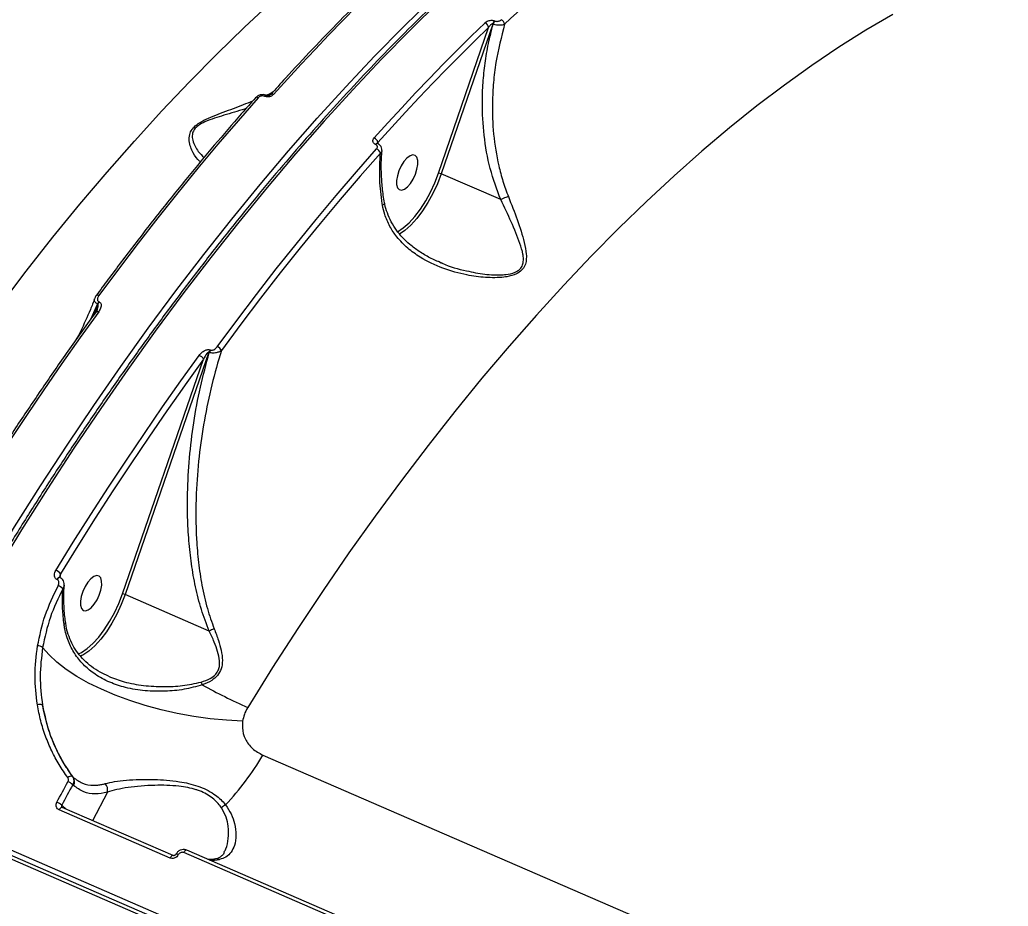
# Model space of a CAD drawing. Header units: millimetres. Extents: x -10881 to 8954, y -8695 to 5624.
# Drawn here: x -5423.6 to -5188.4, y 3107.1 to 3318.1 of the extents above; entities that cross this region are included whole.
import ezdxf

# ---------------------------------------------------------------- set-up
doc = ezdxf.new("R2010")
doc.units = ezdxf.units.MM
for name, color, linetype in [('DIKOM_ОБЪЕКТ', 7, 'Continuous'), ('DIKOM_РАЗМЕР_ЗОНА', 7, 'Continuous'), ('DIKOM_РАЗМЕР_ОБЪЕКТА', 7, 'Continuous')]:
    doc.layers.add(name, color=color, linetype=linetype)
doc.styles.add('style1', font='arial.ttf', dxfattribs={"width": 0.8})
doc.dimstyles.new('1-50', dxfattribs={"dimtxt": 300, "dimasz": 200, "dimexe": 100, "dimexo": 0, "dimgap": 100, "dimtad": 1, "dimtxsty": 'style1', "dimcen": 200, "dimclrd": 7, "dimclre": 7, "dimclrt": 7, "dimadec": 1, "dimazin": 2, "dimtfac": 1, "dimtmove": 0, "dimatfit": 2, "dimfxl": 0, "dimlwd": 25, "dimlwe": 18, "dimarcsym": 0})

# ---------------------------------------------------------------- blocks, each defined once
blk = doc.blocks.new('*D9')
at = {"layer": 'Defpoints', "color": 0, "transparency": 16777216}
for p in [(-9533.99, 4149), (-6877.05, 4149), (-2715.65, -5051.15)]:
    blk.add_point(p, dxfattribs=at)
at = {"layer": 'DIKOM_РАЗМЕР_ОБЪЕКТА', "color": 7, "lineweight": 18, "transparency": 16777216}
for p, q in [((-6877.05, 4149), (-9633.99, 4149)), ((-2715.65, -5051.15), (-9633.99, -5051.15))]:
    blk.add_line(p, q, dxfattribs=at)
at = {"layer": 'DIKOM_РАЗМЕР_ОБЪЕКТА', "color": 7, "lineweight": 25, "transparency": 16777216}
blk.add_line((-9533.99, -4851.15), (-9533.99, 3949), dxfattribs=at)
at = {"layer": 'DIKOM_РАЗМЕР_ОБЪЕКТА', "color": 7, "transparency": 16777216}
for points in [[(-9567.32, 3949), (-9500.66, 3949), (-9533.99, 4149)], [(-9567.32, -4851.15), (-9500.66, -4851.15), (-9533.99, -5051.15)]]:
    blk.add_solid(points, dxfattribs=at)
at = {"layer": 'DIKOM_РАЗМЕР_ОБЪЕКТА', "color": 7, "transparency": 16777216, "insert": (-9787.16, -451.07), "char_height": 300, "attachment_point": 5, "rotation": 90, "style": 'style1'}
blk.add_mtext('9200', dxfattribs=at)
blk = doc.blocks.new('*D11')
at = {"layer": 'Defpoints', "color": 0, "transparency": 16777216}
for p in [(-7028.45, 5624.13), (-10431.26, -7165.91), (-2784.83, -7165.91)]:
    blk.add_point(p, dxfattribs=at)
at = {"layer": 'DIKOM_РАЗМЕР_ЗОНА', "color": 7, "lineweight": 18, "transparency": 16777216}
for p, q in [((-7028.45, 5624.13), (-10531.26, 5624.13)), ((-2784.83, -7165.91), (-10531.26, -7165.91))]:
    blk.add_line(p, q, dxfattribs=at)
at = {"layer": 'DIKOM_РАЗМЕР_ЗОНА', "color": 7, "lineweight": 25, "transparency": 16777216}
blk.add_line((-10431.26, 5424.13), (-10431.26, -6965.91), dxfattribs=at)
at = {"layer": 'DIKOM_РАЗМЕР_ЗОНА', "color": 7, "transparency": 16777216}
for points in [[(-10464.6, 5424.13), (-10397.93, 5424.13), (-10431.26, 5624.13)], [(-10464.6, -6965.91), (-10397.93, -6965.91), (-10431.26, -7165.91)]]:
    blk.add_solid(points, dxfattribs=at)
at = {"layer": 'DIKOM_РАЗМЕР_ЗОНА', "color": 7, "transparency": 16777216, "insert": (-10684.43, -770.89), "char_height": 300, "attachment_point": 5, "rotation": 90, "style": 'style1'}
blk.add_mtext('12800', dxfattribs=at)

msp = doc.modelspace()

# ---------------------------------------------------------------- linework, layer by layer
at = {"layer": 'DIKOM_ОБЪЕКТ', "color": 7, "linetype": 'Continuous', "lineweight": 15}
for p, q in [((-5311.076, 3317.094), (-5323.353, 3281.427)), ((-5310.991, 3317.058), (-5311.076, 3317.094)), ((-5310.624, 3317.846), (-5310.539, 3317.809)), ((-5323.998, 3281.611), (-5312.072, 3316.258)), ((-5364.918, 3300.184), (-5364.042, 3300.585)), ((-5364.042, 3300.585), (-5363.297, 3300.994)), ((-5365.381, 3299.874), (-5365.408, 3299.886)), ((-5364.904, 3300.099), (-5364.931, 3300.111)), ((-5338.467, 3288.648), (-5338.494, 3288.66)), ((-5338.405, 3288.926), (-5338.45, 3288.616)), ((-5338.944, 3288.423), (-5338.971, 3288.435)), ((-5309.191, 3275.293), (-5323.353, 3281.427)), ((-5323.997, 3260.627), (-5323.319, 3260.286)), ((-5404.85, 3251.025), (-5404.75, 3250.981)), ((-5405.14, 3250.462), (-5406.698, 3246.938)), ((-5405.824, 3248.151), (-5405.04, 3250.419)), ((-5405.488, 3248.616), (-5405.483, 3248.623)), ((-5405.04, 3250.419), (-5405.14, 3250.462)), ((-5378.34, 3239.542), (-5378.239, 3239.498)), ((-5399.213, 3181.484), (-5379.915, 3237.311)), ((-5378.63, 3238.979), (-5398.569, 3181.298)), ((-5378.529, 3238.936), (-5378.63, 3238.979)), ((-5414.149, 3185.388), (-5414.174, 3185.397)), ((-5414.139, 3185.386), (-5414.149, 3185.389)), ((-5414.077, 3185.357), (-5414.149, 3185.388)), ((-5413.968, 3186.269), (-5414.102, 3185.368)), ((-5414.735, 3184.885), (-5414.807, 3184.917)), ((-5378.557, 3172.63), (-5398.569, 3181.298)), ((-5408.844, 3166.775), (-5409.248, 3166.576)), ((-5365.801, 3143.085), (-5076.943, 3017.965)), ((-5411.103, 3138.006), (-5410.918, 3137.834)), ((-5410.823, 3135.872), (-5411.024, 3136.058)), ((-5059.181, 2960.483), (-5458.63, 3133.506)), ((-5458.454, 3134.663), (-5059.006, 2961.639)), ((-5402.792, 3134.265), (-5406.287, 3127.486)), ((-5059.916, 2959.874), (-5459.364, 3132.898)), ((-5413.656, 3131.195), (-5412.611, 3130.225)), ((-5387.853, 3118.615), (-5414.263, 3130.054)), ((-5413.54, 3130.633), (-5413.597, 3130.666)), ((-5387.136, 3119.191), (-5413.546, 3130.63)), ((-5316.12, 3090.227), (-5384.621, 3119.898)), ((-5315.406, 3090.797), (-5383.906, 3120.469))]:
    msp.add_line(p, q, dxfattribs=at)
at = {"layer": 'DIKOM_ОБЪЕКТ', "color": 7, "linetype": 'Continuous', "lineweight": 15, "flags": 128}
for points in [[(-5336.846, 3327.743), (-5340.156, 3324.53), (-5343.465, 3321.254), (-5346.771, 3317.918), (-5350.074, 3314.522), (-5353.373, 3311.066), (-5356.668, 3307.55), (-5359.958, 3303.977), (-5363.242, 3300.345)], [(-5465.03, 3195.898), (-5459.132, 3205.352), (-5453.148, 3214.637), (-5447.083, 3223.746), (-5440.943, 3232.668), (-5434.734, 3241.396), (-5428.461, 3249.922), (-5422.131, 3258.238), (-5415.749, 3266.336), (-5409.321, 3274.208), (-5402.853, 3281.848), (-5396.352, 3289.248), (-5389.823, 3296.401), (-5383.272, 3303.3), (-5376.705, 3309.94), (-5370.129, 3316.314), (-5363.55, 3322.415)], [(-5460.105, 3135.378), (-5454.503, 3146.043), (-5448.788, 3156.589), (-5442.964, 3167.006), (-5437.035, 3177.286), (-5431.008, 3187.419), (-5424.887, 3197.398), (-5418.677, 3207.213), (-5412.384, 3216.857), (-5406.012, 3226.321), (-5399.568, 3235.598), (-5393.056, 3244.679), (-5386.482, 3253.557), (-5379.852, 3262.225), (-5373.171, 3270.675), (-5366.445, 3278.901), (-5359.679, 3286.894), (-5352.879, 3294.649), (-5346.051, 3302.158), (-5339.201, 3309.417), (-5332.334, 3316.417), (-5325.457, 3323.155)], [(-5323.806, 3322.44), (-5330.684, 3315.702), (-5337.551, 3308.702), (-5344.401, 3301.443), (-5351.228, 3293.934), (-5358.028, 3286.179), (-5364.794, 3278.186), (-5371.52, 3269.96), (-5378.201, 3261.51), (-5384.832, 3252.842), (-5391.406, 3243.964), (-5397.917, 3234.883), (-5404.362, 3225.606), (-5410.733, 3216.142), (-5417.027, 3206.498), (-5423.237, 3196.683), (-5429.358, 3186.704), (-5435.385, 3176.571), (-5441.313, 3166.291), (-5447.137, 3155.874), (-5452.853, 3145.328), (-5458.454, 3134.663)], [(-5215.872, 3319.382), (-5222.259, 3315.637), (-5228.691, 3311.583), (-5235.163, 3307.223), (-5241.667, 3302.561), (-5248.199, 3297.601), (-5254.752, 3292.348), (-5261.32, 3286.807), (-5267.897, 3280.983), (-5274.476, 3274.881), (-5281.052, 3268.507), (-5287.619, 3261.868), (-5294.17, 3254.968), (-5300.699, 3247.815), (-5307.2, 3240.415), (-5313.668, 3232.776), (-5320.096, 3224.903), (-5326.478, 3216.805), (-5332.808, 3208.49), (-5339.081, 3199.964), (-5345.29, 3191.235), (-5351.43, 3182.313), (-5357.495, 3173.205), (-5363.479, 3163.919), (-5369.377, 3154.465)], [(-5339.308, 3289.978), (-5336.024, 3293.61), (-5332.734, 3297.183), (-5329.439, 3300.698), (-5326.14, 3304.155), (-5322.837, 3307.551), (-5319.531, 3310.887), (-5316.222, 3314.163), (-5312.912, 3317.376)], [(-5312.072, 3316.258), (-5315.375, 3313.053), (-5318.675, 3309.785), (-5321.974, 3306.457), (-5325.269, 3303.068), (-5328.56, 3299.62), (-5331.847, 3296.114), (-5335.129, 3292.549), (-5338.405, 3288.926)], [(-5366.873, 3299.56), (-5371.684, 3294.081), (-5376.478, 3288.482), (-5381.254, 3282.765), (-5386.01, 3276.933), (-5390.743, 3270.988), (-5395.452, 3264.933), (-5400.134, 3258.77), (-5404.788, 3252.502)], [(-5376.628, 3240.305), (-5371.975, 3246.573), (-5367.292, 3252.736), (-5362.584, 3258.791), (-5357.85, 3264.736), (-5353.095, 3270.568), (-5348.319, 3276.284), (-5343.524, 3281.884), (-5338.714, 3287.363)], [(-5337.815, 3286.366), (-5342.615, 3280.899), (-5347.399, 3275.312), (-5352.165, 3269.608), (-5356.91, 3263.789), (-5361.632, 3257.857), (-5366.331, 3251.815), (-5371.003, 3245.666), (-5375.646, 3239.412)], [(-5329.107, 3282.523), (-5328.916, 3283.656), (-5328.929, 3284.635), (-5329.145, 3285.381), (-5329.547, 3285.833), (-5330.103, 3285.955), (-5330.766, 3285.737), (-5331.483, 3285.196), (-5332.197, 3284.376), (-5332.85, 3283.345), (-5333.388, 3282.184), (-5333.767, 3280.989), (-5333.959, 3279.856), (-5333.945, 3278.877), (-5333.729, 3278.131), (-5333.327, 3277.679), (-5332.772, 3277.557), (-5332.109, 3277.775), (-5331.391, 3278.316), (-5330.677, 3279.135), (-5330.025, 3280.167), (-5329.487, 3281.327), (-5329.107, 3282.523)], [(-5333.74, 3267.649), (-5333.734, 3267.652), (-5332.375, 3268.569), (-5330.994, 3269.795), (-5329.623, 3271.301), (-5328.295, 3273.051), (-5327.04, 3275.004), (-5325.888, 3277.115), (-5324.866, 3279.335), (-5323.998, 3281.611)], [(-5323.353, 3281.427), (-5324.249, 3279.08), (-5325.303, 3276.79), (-5326.491, 3274.613), (-5327.785, 3272.599), (-5329.155, 3270.794), (-5330.569, 3269.242), (-5331.993, 3267.978), (-5333.287, 3267.093)], [(-5405.422, 3252.515), (-5405.382, 3252.555), (-5405.304, 3252.591), (-5405.201, 3252.604), (-5405.078, 3252.593), (-5404.938, 3252.559), (-5404.788, 3252.502)], [(-5404.851, 3248.607), (-5409.234, 3242.507), (-5413.587, 3236.318), (-5417.909, 3230.042), (-5422.197, 3223.681), (-5426.45, 3217.239), (-5430.667, 3210.716), (-5434.846, 3204.117), (-5438.985, 3197.443)], [(-5405.483, 3248.623), (-5405.459, 3248.65), (-5405.383, 3248.693), (-5405.28, 3248.71), (-5405.153, 3248.701), (-5405.009, 3248.666), (-5404.851, 3248.607)], [(-5415.051, 3187.076), (-5410.912, 3193.75), (-5406.733, 3200.349), (-5402.516, 3206.871), (-5398.263, 3213.314), (-5393.975, 3219.675), (-5389.653, 3225.951), (-5385.3, 3232.14), (-5380.917, 3238.24)], [(-5379.915, 3237.311), (-5384.288, 3231.225), (-5385.575, 3229.408)], [(-5385.575, 3229.408), (-5388.63, 3225.051), (-5392.942, 3218.79), (-5397.22, 3212.444), (-5400.717, 3207.157)], [(-5400.717, 3207.157), (-5401.463, 3206.017), (-5405.67, 3199.51), (-5409.839, 3192.927), (-5413.968, 3186.269)], [(-5414.174, 3185.397), (-5414.199, 3185.402), (-5414.339, 3185.383), (-5414.495, 3185.289), (-5414.655, 3185.13), (-5414.807, 3184.917)], [(-5414.078, 3185.358), (-5414.127, 3185.371), (-5414.267, 3185.351), (-5414.423, 3185.258), (-5414.583, 3185.098), (-5414.735, 3184.885)], [(-5404.323, 3182.393), (-5404.132, 3183.527), (-5404.145, 3184.506), (-5404.362, 3185.252), (-5404.764, 3185.704), (-5405.319, 3185.826), (-5405.982, 3185.607), (-5406.7, 3185.067), (-5407.414, 3184.247), (-5408.066, 3183.215), (-5408.604, 3182.055), (-5408.984, 3180.86), (-5409.175, 3179.727), (-5409.162, 3178.747), (-5408.945, 3178.002), (-5408.543, 3177.549), (-5407.988, 3177.427), (-5407.325, 3177.646), (-5406.607, 3178.186), (-5405.893, 3179.006), (-5405.241, 3180.038), (-5404.703, 3181.198), (-5404.323, 3182.393)], [(-5409.659, 3167.166), (-5408.95, 3167.523), (-5407.591, 3168.441), (-5406.21, 3169.667), (-5404.839, 3171.172), (-5403.511, 3172.922), (-5402.256, 3174.876), (-5401.104, 3176.987), (-5400.082, 3179.207), (-5399.213, 3181.484)], [(-5398.569, 3181.298), (-5399.465, 3178.95), (-5400.519, 3176.661), (-5401.707, 3174.484), (-5403.001, 3172.469), (-5404.371, 3170.665), (-5405.785, 3169.113), (-5407.209, 3167.849), (-5408.611, 3166.903), (-5408.844, 3166.775)], [(-5370.598, 3151.168), (-5374.425, 3151.38), (-5378.318, 3151.764), (-5382.239, 3152.317), (-5386.148, 3153.033), (-5390.008, 3153.906), (-5393.779, 3154.926), (-5397.426, 3156.083), (-5400.912, 3157.367), (-5404.202, 3158.764), (-5407.264, 3160.26), (-5410.068, 3161.841), (-5412.586, 3163.492), (-5414.793, 3165.195), (-5416.667, 3166.934), (-5418.191, 3168.693)], [(-5414.8, 3131.897), (-5414.471, 3132.508), (-5414.142, 3133.118), (-5413.813, 3133.728), (-5413.483, 3134.338), (-5413.153, 3134.947), (-5412.823, 3135.556), (-5412.492, 3136.164), (-5412.161, 3136.772)], [(-5411.024, 3136.058), (-5411.354, 3135.452), (-5411.684, 3134.845), (-5412.014, 3134.238), (-5412.343, 3133.63), (-5412.672, 3133.022), (-5413, 3132.413), (-5413.329, 3131.804), (-5413.656, 3131.195)], [(-5413.546, 3130.63), (-5413.561, 3130.636), (-5413.648, 3130.646), (-5413.745, 3130.621), (-5413.85, 3130.562), (-5413.958, 3130.473), (-5414.065, 3130.355), (-5414.168, 3130.214), (-5414.263, 3130.054)], [(-5387.135, 3119.19), (-5387.152, 3119.197), (-5387.238, 3119.206), (-5387.335, 3119.181), (-5387.44, 3119.123), (-5387.548, 3119.033), (-5387.655, 3118.916), (-5387.758, 3118.774), (-5387.853, 3118.615)], [(-5383.906, 3120.469), (-5383.922, 3120.475), (-5384.008, 3120.484), (-5384.105, 3120.46), (-5384.209, 3120.402), (-5384.316, 3120.313), (-5384.423, 3120.197), (-5384.526, 3120.057), (-5384.621, 3119.898)]]:
    msp.add_lwpolyline(points, dxfattribs=at)
at = {"layer": 'DIKOM_ОБЪЕКТ', "color": 7, "linetype": 'Continuous', "lineweight": 15}
for centre, radius, start, end in [((-5057.44, 3056.794), 361.431, 123.86711, 133.94208), ((-5313.457, 3316.092), 1.395, 6.86525, 66.99531), ((-5309.224, 3316.492), 1.948, 135.96383, 161.98447), ((-5309.138, 3316.455), 1.948, 135.96383, 161.98447), ((-5309.645, 3316.804), 1.417, 9.55026, 66.52737), ((-5363.556, 3299.869), 0.571, 56.58498, 128.14509), ((-5367.187, 3299.077), 0.576, 56.93553, 127.63186), ((-5365.003, 3299.646), 0.471, 81.35942, 149.38275), ((-5364.977, 3299.636), 0.468, 80.82, 149.49105), ((-5339.887, 3288.568), 1.524, 13.56908, 67.68716), ((-5338.569, 3288.198), 0.467, 80.41973, 149.57123), ((-5338.538, 3288.182), 0.472, 81.56244, 149.34191), ((-5339.325, 3285.909), 1.577, 16.84599, 67.20548), ((-5324.282, 3279.398), 2.232, 65.4091, 82.69124), ((-5403.088, 3249.761), 2.169, 144.34591, 161.11865), ((-5402.988, 3249.717), 2.169, 144.34591, 161.11865), ((-5376.578, 3238.278), 2.169, 144.34591, 161.11865), ((-5376.477, 3238.234), 2.169, 144.34591, 161.11865), ((-5377.361, 3238.513), 1.936, 27.67002, 67.76744), ((-5381.614, 3236.484), 1.889, 25.95717, 68.35842), ((-5416.015, 3184.653), 2.608, 38.28763, 68.3145), ((-5415.291, 3181.013), 2.523, 41.87129, 71.92663), ((-5399.512, 3179.235), 2.268, 65.42571, 82.42676), ((-5419.341, 3167.283), 1.819, 50.80375, 91.8189), ((-5390.988, 3155.874), 11.498, 20.09298, 23.63268), ((-5319.823, 3268.043), 123.918, 240.84628, 246.42827), ((-5418.95, 3153.786), 1.403, 59.05566, 110.91552), ((-5423.399, 3176.877), 66.779, 316.88812, 329.601), ((-5411.449, 3137.059), 1.008, 69.93145, 137.46924), ((-5413.612, 3133.199), 3.857, 47.85194, 67.9049), ((-5412.449, 3136.777), 1.861, 330.89554, 34.63329), ((-5405.021, 3134.822), 2.298, 345.95619, 40.92848), ((-5416.351, 3128.091), 4.11, 49.04496, 67.8365), ((-5373.551, 3128.499), 2.951, 111.84095, 135.16163), ((-5386.354, 3118.758), 0.766, 54.94123, 99.15194), ((-5378.107, 3128.233), 10.146, 268.24516, 281.28899), ((-5376.747, 3116.871), 1.545, 66.09988, 100.27536)]:
    msp.add_arc(centre, radius, start, end, dxfattribs=at)
for points, knots in [([(-5184.627, 3395.215), (-5185.056, 3395.227), (-5187.274, 3395.289), (-5191.38, 3395.108), (-5196.944, 3394.66), (-5202.608, 3393.892), (-5208.357, 3392.836), (-5214.189, 3391.484), (-5220.099, 3389.839), (-5226.082, 3387.901), (-5232.134, 3385.674), (-5238.25, 3383.157), (-5244.425, 3380.354), (-5250.655, 3377.266), (-5256.935, 3373.896), (-5263.259, 3370.246), (-5269.624, 3366.32), (-5276.025, 3362.12), (-5282.456, 3357.65), (-5288.913, 3352.913), (-5295.391, 3347.912), (-5301.885, 3342.653), (-5308.391, 3337.138), (-5314.903, 3331.371), (-5321.417, 3325.358), (-5327.928, 3319.103), (-5334.43, 3312.61), (-5340.92, 3305.884), (-5347.393, 3298.931), (-5353.843, 3291.755), (-5360.265, 3284.363), (-5366.656, 3276.759), (-5373.01, 3268.949), (-5379.322, 3260.94), (-5385.588, 3252.737), (-5391.803, 3244.346), (-5397.962, 3235.774), (-5404.061, 3227.027), (-5410.095, 3218.112), (-5416.06, 3209.035), (-5421.952, 3199.803), (-5427.765, 3190.424), (-5433.496, 3180.904), (-5439.14, 3171.25), (-5444.693, 3161.47), (-5450.149, 3151.57), (-5454.917, 3142.674), (-5457.839, 3137.056), (-5459.008, 3134.808)], [0, 0, 0, 0, 0.0053175, 0.0275252, 0.0497452, 0.0719767, 0.094219, 0.1164707, 0.1387306, 0.1609973, 0.1832695, 0.2055461, 0.2278259, 0.2501081, 0.2723918, 0.2946765, 0.3169615, 0.3392464, 0.3615309, 0.3838147, 0.4060977, 0.4283797, 0.4506608, 0.4729407, 0.4952197, 0.5174975, 0.5397743, 0.56205, 0.5843248, 0.6065986, 0.6288715, 0.6511435, 0.6734147, 0.6956851, 0.7179548, 0.7402238, 0.7624921, 0.7847599, 0.8070272, 0.8292939, 0.8515602, 0.873826, 0.8960915, 0.9183566, 0.9406214, 0.9628859, 0.9851502, 1, 1, 1, 1]), ([(-5337.524, 3327.704), (-5338.666, 3326.6), (-5341.977, 3323.398), (-5347.452, 3317.916), (-5353.941, 3311.182), (-5359.426, 3305.29), (-5362.743, 3301.611), (-5363.909, 3300.318)], [0, 0, 0, 0, 0.129332, 0.3751367, 0.6209361, 0.8667246, 1, 1, 1, 1]), ([(-5309.187, 3275.293), (-5310.085, 3277.73), (-5311.904, 3282.668), (-5313.25, 3290.515), (-5313.637, 3297.378), (-5313.427, 3303.1), (-5312.941, 3307.776), (-5312.163, 3312.453), (-5311.382, 3315.52), (-5310.991, 3317.058)], [0, 0, 0, 0, 0.1852063, 0.3752214, 0.5580258, 0.6669652, 0.7765208, 0.8879482, 1, 1, 1, 1]), ([(-5312.912, 3317.376), (-5312.892, 3317.395), (-5312.747, 3317.53), (-5312.432, 3317.736), (-5311.94, 3317.917), (-5311.465, 3317.99), (-5311.01, 3317.977), (-5310.753, 3317.89), (-5310.624, 3317.846)], [0, 0, 0, 0, 0.0392374, 0.287234, 0.4951935, 0.6709996, 0.8353028, 1, 1, 1, 1]), ([(-5311.076, 3317.094), (-5311.099, 3317.101), (-5311.144, 3317.115), (-5311.254, 3317.101), (-5311.409, 3317.03), (-5311.607, 3316.873), (-5311.829, 3316.632), (-5311.982, 3316.413), (-5312.061, 3316.277), (-5312.072, 3316.258)], [0, 0, 0, 0, 0.0552692, 0.109801, 0.2436747, 0.4175578, 0.6517925, 0.9518587, 1, 1, 1, 1]), ([(-5308.248, 3317.039), (-5309.025, 3314.029), (-5310.199, 3309.482), (-5310.945, 3303.208), (-5311.263, 3297.501), (-5311.016, 3290.823), (-5310.003, 3284.554), (-5308.698, 3279.625), (-5307.804, 3277.231), (-5307.356, 3276.03)], [0, 0, 0, 0, 0.2227146, 0.33639, 0.4507477, 0.6310036, 0.8132766, 0.9063197, 1, 1, 1, 1]), ([(-5308.248, 3317.039), (-5308.271, 3317.028), (-5308.432, 3316.947), (-5308.793, 3316.84), (-5309.365, 3316.782), (-5309.934, 3316.804), (-5310.495, 3316.891), (-5310.824, 3317.001), (-5310.991, 3317.058)], [0, 0, 0, 0, 0.0391395, 0.2683184, 0.4663917, 0.6436366, 0.8199332, 1, 1, 1, 1]), ([(-5310.539, 3317.809), (-5310.455, 3317.781), (-5310.289, 3317.724), (-5309.996, 3317.714), (-5309.694, 3317.762), (-5309.385, 3317.877), (-5309.187, 3318.006), (-5309.094, 3318.092), (-5309.081, 3318.104)], [0, 0, 0, 0, 0.1673343, 0.3344543, 0.509132, 0.7130655, 0.9577286, 1, 1, 1, 1]), ([(-5364.937, 3300.1), (-5364.973, 3300.12), (-5365.201, 3300.244), (-5365.722, 3300.31), (-5366.452, 3300.232), (-5367.108, 3299.962), (-5367.399, 3299.646), (-5367.517, 3299.518)], [0, 0, 0, 0, 0.0449574, 0.279024, 0.5332537, 0.8098361, 1, 1, 1, 1]), ([(-5363.242, 3300.345), (-5363.338, 3300.254), (-5363.543, 3300.058), (-5363.975, 3299.848), (-5364.463, 3299.736), (-5364.957, 3299.733), (-5365.24, 3299.827), (-5365.381, 3299.874)], [0, 0, 0, 0, 0.1890341, 0.4045268, 0.6068518, 0.803372, 1, 1, 1, 1]), ([(-5363.917, 3300.315), (-5363.929, 3300.3), (-5363.964, 3300.258), (-5364.111, 3300.16), (-5364.316, 3300.082), (-5364.522, 3300.047), (-5364.694, 3300.047), (-5364.828, 3300.07), (-5364.879, 3300.09), (-5364.903, 3300.1)], [0, 0, 0, 0, 0.11921485, 0.32001654, 0.5086286, 0.65781106, 0.78461901, 0.90061626, 1, 1, 1, 1]), ([(-5364.138, 3300.158), (-5364.126, 3300.27), (-5364.11, 3300.433), (-5364.058, 3300.549), (-5364.042, 3300.585)], [0, 0, 0, 0, 0.6902369, 1, 1, 1, 1]), ([(-5367.539, 3299.534), (-5368.668, 3298.257), (-5371.942, 3294.555), (-5377.341, 3288.262), (-5383.72, 3280.59), (-5390.06, 3272.712), (-5396.356, 3264.634), (-5401.472, 3257.874), (-5404.481, 3253.792), (-5405.422, 3252.515)], [0, 0, 0, 0, 0.0879838, 0.2551873, 0.4223885, 0.5895836, 0.756773, 0.9239571, 1, 1, 1, 1]), ([(-5380.607, 3284.292), (-5380.697, 3284.352), (-5381.354, 3284.79), (-5382.171, 3286.044), (-5382.977, 3287.738), (-5383.352, 3289.197), (-5383.321, 3290.645), (-5382.739, 3291.993), (-5381.561, 3293.191), (-5379.753, 3294.264), (-5377.579, 3295.212), (-5374.378, 3296.435), (-5371.156, 3297.571), (-5368.892, 3298.516), (-5368.169, 3298.818)], [0, 0, 0, 0, 0.0267861, 0.1970517, 0.2841508, 0.3721833, 0.4493058, 0.5042224, 0.5599355, 0.6220718, 0.6950628, 0.7700317, 0.926537, 1, 1, 1, 1]), ([(-5365.408, 3299.886), (-5365.504, 3299.918), (-5365.696, 3299.982), (-5366.033, 3299.979), (-5366.368, 3299.903), (-5366.666, 3299.759), (-5366.807, 3299.623), (-5366.873, 3299.56)], [0, 0, 0, 0, 0.1951513, 0.3900918, 0.5932741, 0.8111156, 1, 1, 1, 1]), ([(-5369.799, 3296.97), (-5369.908, 3296.933), (-5371.585, 3296.369), (-5374.143, 3295.668), (-5377.323, 3294.672), (-5379.428, 3293.908), (-5381.105, 3293.026), (-5381.872, 3292.302), (-5382.365, 3291.601), (-5382.689, 3290.655), (-5382.519, 3289.321), (-5381.961, 3287.976), (-5381.03, 3286.519), (-5380.231, 3285.772), (-5379.75, 3285.323)], [0, 0, 0, 0, 0.013138, 0.2022332, 0.2866558, 0.3725964, 0.4408951, 0.4909089, 0.5007794, 0.5606558, 0.6478854, 0.7480018, 0.8483043, 1, 1, 1, 1]), ([(-5338.971, 3288.435), (-5339.031, 3288.464), (-5339.228, 3288.56), (-5339.484, 3288.805), (-5339.627, 3289.181), (-5339.583, 3289.6), (-5339.4, 3289.852), (-5339.308, 3289.978)], [0, 0, 0, 0, 0.093152, 0.3038958, 0.5302269, 0.765188, 1, 1, 1, 1]), ([(-5338.49, 3288.66), (-5338.503, 3288.665), (-5338.545, 3288.682), (-5338.558, 3288.7), (-5338.553, 3288.693), (-5338.552, 3288.691)], [0, 0, 0, 0, 0.244354, 0.7974512, 1, 1, 1, 1]), ([(-5338.405, 3288.926), (-5338.446, 3288.846), (-5338.492, 3288.756), (-5338.503, 3288.662), (-5338.505, 3288.652)], [0, 0, 0, 0, 0.9006971, 1, 1, 1, 1]), ([(-5337.469, 3287.012), (-5337.455, 3287.121), (-5337.413, 3287.449), (-5337.626, 3287.964), (-5338.003, 3288.416), (-5338.336, 3288.566), (-5338.477, 3288.63)], [0, 0, 0, 0, 0.1610352, 0.4829082, 0.7809575, 1, 1, 1, 1]), ([(-5338.714, 3287.363), (-5338.651, 3287.449), (-5338.527, 3287.622), (-5338.497, 3287.909), (-5338.594, 3288.168), (-5338.769, 3288.337), (-5338.904, 3288.403), (-5338.944, 3288.423)], [0, 0, 0, 0, 0.2336562, 0.4673227, 0.6955597, 0.9087114, 1, 1, 1, 1]), ([(-5337.316, 3274.017), (-5337.372, 3274.373), (-5337.724, 3276.608), (-5338.115, 3280.794), (-5337.916, 3284.484), (-5337.815, 3286.366)], [0, 0, 0, 0, 0.0849882, 0.5334671, 1, 1, 1, 1]), ([(-5337.474, 3287.003), (-5337.476, 3286.922), (-5337.482, 3286.693), (-5337.685, 3286.494), (-5337.815, 3286.366)], [0, 0, 0, 0, 0.3563361, 1, 1, 1, 1]), ([(-5336.817, 3274.53), (-5336.818, 3274.536), (-5337.071, 3275.724), (-5337.348, 3278.094), (-5337.611, 3281.608), (-5337.628, 3284.591), (-5337.468, 3286.356), (-5337.41, 3286.997)], [0, 0, 0, 0, 0.00140291, 0.27913221, 0.55861443, 0.83945794, 1, 1, 1, 1]), ([(-5307.356, 3276.03), (-5306.633, 3274.186), (-5305.169, 3270.448), (-5303.691, 3265.925), (-5303.076, 3262.767), (-5303.06, 3260.927), (-5303.353, 3259.59), (-5304.132, 3258.419), (-5305.609, 3257.445), (-5307.145, 3257.04), (-5309.607, 3256.685), (-5312.816, 3256.692), (-5317.728, 3257.363), (-5323.05, 3258.848), (-5327.77, 3261.091), (-5331.39, 3263.706), (-5333.821, 3266.187), (-5335.638, 3268.915), (-5336.773, 3271.486), (-5337.155, 3273.27), (-5337.316, 3274.017)], [0, 0, 0, 0, 0.095209, 0.1929568, 0.2448004, 0.2710699, 0.29817, 0.3242903, 0.3503876, 0.3910755, 0.4019421, 0.4719631, 0.5438092, 0.6393961, 0.7378513, 0.7988545, 0.8613646, 0.9113745, 0.9628373, 1, 1, 1, 1]), ([(-5337.316, 3274.017), (-5337.297, 3274.027), (-5337.143, 3274.106), (-5336.921, 3274.264), (-5336.781, 3274.435), (-5336.828, 3274.512), (-5336.838, 3274.529)], [0, 0, 0, 0, 0.0561594, 0.4533555, 0.8808251, 1, 1, 1, 1]), ([(-5323.35, 3260.243), (-5324.254, 3260.632), (-5326.077, 3261.415), (-5328.575, 3262.907), (-5330.747, 3264.537), (-5332.547, 3266.236), (-5334.031, 3268.022), (-5335.263, 3269.966), (-5336.177, 3272.065), (-5336.679, 3273.595), (-5336.786, 3274.439), (-5336.798, 3274.535)], [0, 0, 0, 0, 0.1406527, 0.283634, 0.4201504, 0.5374056, 0.6487751, 0.7661804, 0.8791318, 0.9862505, 1, 1, 1, 1]), ([(-5323.319, 3260.286), (-5323.242, 3260.247), (-5321.389, 3259.308), (-5317.866, 3258.445), (-5313.017, 3257.463), (-5309.851, 3257.326), (-5307.423, 3257.535), (-5305.958, 3257.824), (-5304.557, 3258.67), (-5303.912, 3259.707), (-5303.738, 3260.855), (-5303.808, 3261.713), (-5304.023, 3263.054), (-5304.814, 3265.68), (-5306.605, 3269.975), (-5308.328, 3273.52), (-5309.191, 3275.293)], [0, 0, 0, 0, 0.0067062, 0.1608174, 0.2721341, 0.3830306, 0.3996048, 0.4602401, 0.4977567, 0.5351253, 0.570947, 0.6069998, 0.614658, 0.6948144, 0.8473501, 1, 1, 1, 1]), ([(-5309.191, 3275.293), (-5309.19, 3275.293), (-5309.189, 3275.292), (-5309.188, 3275.292), (-5309.188, 3275.292), (-5309.187, 3275.293)], [0, 0, 0, 0, 0.42282342, 0.77457392, 1, 1, 1, 1]), ([(-5307.356, 3276.03), (-5307.417, 3276.014), (-5307.614, 3275.96), (-5308.033, 3275.819), (-5308.617, 3275.585), (-5308.997, 3275.39), (-5309.187, 3275.293)], [0, 0, 0, 0, 0.1074474, 0.3494646, 0.6747323, 1, 1, 1, 1]), ([(-5405.777, 3251.788), (-5406.127, 3250.9), (-5407.176, 3248.232), (-5408.652, 3244.989), (-5409.85, 3242.689), (-5410.174, 3242.067)], [0, 0, 0, 0, 0.2669089, 0.8019709, 1, 1, 1, 1]), ([(-5405.14, 3250.462), (-5405.237, 3250.514), (-5405.448, 3250.627), (-5405.71, 3250.877), (-5405.877, 3251.205), (-5405.924, 3251.534), (-5405.823, 3251.723), (-5405.786, 3251.792)], [0, 0, 0, 0, 0.1585399, 0.345825, 0.5883814, 0.8500799, 1, 1, 1, 1]), ([(-5405.411, 3252.509), (-5405.479, 3252.423), (-5405.647, 3252.212), (-5405.734, 3251.962), (-5405.786, 3251.814)], [0, 0, 0, 0, 0.4089768, 1, 1, 1, 1]), ([(-5404.788, 3252.502), (-5404.925, 3252.28), (-5405.123, 3251.959), (-5405.175, 3251.525), (-5405.123, 3251.279), (-5405.006, 3251.11), (-5404.899, 3251.051), (-5404.85, 3251.025)], [0, 0, 0, 0, 0.4370879, 0.6288625, 0.7908881, 0.9060631, 1, 1, 1, 1]), ([(-5404.75, 3250.981), (-5404.674, 3250.939), (-5404.504, 3250.845), (-5404.323, 3250.574), (-5404.238, 3250.172), (-5404.325, 3249.524), (-5404.584, 3248.985), (-5404.821, 3248.649), (-5404.851, 3248.607)], [0, 0, 0, 0, 0.0927889, 0.2061566, 0.3692702, 0.5724216, 0.9471477, 1, 1, 1, 1]), ([(-5405.483, 3248.623), (-5406.566, 3247.126), (-5409.704, 3242.783), (-5414.856, 3235.459), (-5420.912, 3226.601), (-5426.901, 3217.576), (-5432.712, 3208.555), (-5436.923, 3201.836), (-5439.165, 3198.189), (-5439.579, 3197.517)], [0, 0, 0, 0, 0.0925248, 0.2683385, 0.444152, 0.6199614, 0.795767, 0.962317, 1, 1, 1, 1]), ([(-5405.166, 3249.224), (-5405.183, 3249.17), (-5405.242, 3248.977), (-5405.396, 3248.774), (-5405.506, 3248.629)], [0, 0, 0, 0, 0.2840254, 1, 1, 1, 1]), ([(-5405.171, 3249.223), (-5405.145, 3249.285), (-5405.058, 3249.494), (-5404.982, 3249.82), (-5404.937, 3250.137), (-5404.956, 3250.318), (-5404.998, 3250.39), (-5405.023, 3250.411), (-5405.037, 3250.418), (-5405.04, 3250.419)], [0, 0, 0, 0, 0.157301, 0.5286968, 0.7833894, 0.9178123, 0.9589628, 0.993537, 1, 1, 1, 1]), ([(-5375.646, 3239.412), (-5376.446, 3236.685), (-5378.048, 3231.218), (-5379.797, 3222.76), (-5381.055, 3214.13), (-5381.788, 3204.662), (-5381.762, 3196.239), (-5381.152, 3188.954), (-5380.322, 3183.432), (-5379.141, 3178.113), (-5377.933, 3174.755), (-5377.364, 3173.171)], [0, 0, 0, 0, 0.1266496, 0.2539552, 0.3833036, 0.5133748, 0.6746734, 0.7563522, 0.8384276, 0.923821, 1, 1, 1, 1]), ([(-5380.917, 3238.24), (-5380.724, 3238.474), (-5380.352, 3238.923), (-5379.681, 3239.382), (-5379.104, 3239.593), (-5378.668, 3239.64), (-5378.449, 3239.574), (-5378.34, 3239.542)], [0, 0, 0, 0, 0.30890378, 0.59234769, 0.76974198, 0.88449726, 1, 1, 1, 1]), ([(-5375.646, 3239.412), (-5375.844, 3239.275), (-5376.233, 3239.006), (-5376.972, 3238.797), (-5377.612, 3238.753), (-5378.121, 3238.801), (-5378.391, 3238.89), (-5378.529, 3238.936)], [0, 0, 0, 0, 0.2736306, 0.5372557, 0.7207985, 0.8565464, 1, 1, 1, 1]), ([(-5378.239, 3239.498), (-5378.169, 3239.477), (-5378.028, 3239.434), (-5377.752, 3239.464), (-5377.393, 3239.596), (-5376.979, 3239.882), (-5376.749, 3240.159), (-5376.628, 3240.305)], [0, 0, 0, 0, 0.1190139, 0.237429, 0.412333, 0.6910396, 1, 1, 1, 1]), ([(-5378.55, 3172.629), (-5379.208, 3174.329), (-5380.532, 3177.748), (-5381.864, 3183.134), (-5382.83, 3188.602), (-5383.434, 3194.144), (-5383.735, 3199.752), (-5383.749, 3206.334), (-5383.333, 3213.837), (-5382.298, 3222.266), (-5380.761, 3230.671), (-5379.273, 3236.181), (-5378.529, 3238.936)], [0, 0, 0, 0, 0.0822813, 0.1655631, 0.2475156, 0.3294893, 0.4129248, 0.4963687, 0.6209045, 0.7454526, 0.8727281, 1, 1, 1, 1]), ([(-5378.63, 3238.979), (-5378.645, 3238.983), (-5378.678, 3238.993), (-5378.75, 3238.975), (-5378.905, 3238.884), (-5379.379, 3238.369), (-5379.675, 3237.785), (-5379.915, 3237.311)], [0, 0, 0, 0, 0.02329426, 0.05198626, 0.10424276, 0.27337784, 1, 1, 1, 1]), ([(-5414.807, 3184.917), (-5414.914, 3184.979), (-5415.129, 3185.104), (-5415.34, 3185.452), (-5415.434, 3185.941), (-5415.343, 3186.523), (-5415.143, 3186.902), (-5415.051, 3187.076)], [0, 0, 0, 0, 0.1522737, 0.3040478, 0.5080195, 0.7732317, 1, 1, 1, 1]), ([(-5414.128, 3185.375), (-5414.125, 3185.371), (-5414.117, 3185.36), (-5414.143, 3185.446), (-5414.15, 3185.54), (-5414.132, 3185.604), (-5414.132, 3185.606)], [0, 0, 0, 0, 0.1950971, 0.5757629, 0.9847705, 1, 1, 1, 1]), ([(-5413.968, 3186.269), (-5414.012, 3186.134), (-5414.083, 3185.918), (-5414.112, 3185.69), (-5414.123, 3185.605)], [0, 0, 0, 0, 0.6242613, 1, 1, 1, 1]), ([(-5413.06, 3183.556), (-5413.065, 3183.795), (-5413.076, 3184.246), (-5413.378, 3184.832), (-5413.734, 3185.213), (-5414.009, 3185.303), (-5414.09, 3185.329)], [0, 0, 0, 0, 0.324285, 0.6131535, 0.8863448, 1, 1, 1, 1]), ([(-5419.399, 3169.101), (-5418.89, 3171.524), (-5417.859, 3176.432), (-5415.634, 3181.066), (-5414.508, 3183.412)], [0, 0, 0, 0, 0.4937617, 1, 1, 1, 1]), ([(-5413.412, 3182.697), (-5414.488, 3180.459), (-5416.669, 3175.927), (-5417.679, 3171.124), (-5418.191, 3168.693)], [0, 0, 0, 0, 0.493766, 1, 1, 1, 1]), ([(-5414.508, 3183.412), (-5414.444, 3183.559), (-5414.317, 3183.85), (-5414.299, 3184.268), (-5414.4, 3184.591), (-5414.556, 3184.79), (-5414.684, 3184.858), (-5414.735, 3184.885)], [0, 0, 0, 0, 0.2717964, 0.5388461, 0.7375677, 0.8966132, 1, 1, 1, 1]), ([(-5413.1, 3174.188), (-5413.235, 3175.444), (-5413.545, 3178.323), (-5413.46, 3181.121), (-5413.412, 3182.697)], [0, 0, 0, 0, 0.4365684, 1, 1, 1, 1]), ([(-5413.074, 3183.553), (-5413.089, 3183.407), (-5413.12, 3183.111), (-5413.314, 3182.836), (-5413.412, 3182.697)], [0, 0, 0, 0, 0.4946585, 1, 1, 1, 1]), ([(-5412.717, 3174.627), (-5412.768, 3174.964), (-5412.998, 3176.464), (-5413.136, 3179.094), (-5413.184, 3181.732), (-5413.061, 3183.18), (-5413.032, 3183.528)], [0, 0, 0, 0, 0.1108754, 0.4945164, 0.8787893, 1, 1, 1, 1]), ([(-5412.766, 3174.634), (-5412.756, 3174.617), (-5412.71, 3174.533), (-5412.83, 3174.382), (-5412.996, 3174.25), (-5413.086, 3174.196), (-5413.1, 3174.188)], [0, 0, 0, 0, 0.1294702, 0.6367075, 0.943586, 1, 1, 1, 1]), ([(-5380.19, 3159.824), (-5381.634, 3159.427), (-5384.558, 3158.624), (-5389.167, 3158.224), (-5393.861, 3158.315), (-5398.295, 3159.044), (-5402.307, 3160.367), (-5405.585, 3162.131), (-5408.301, 3164.334), (-5410.413, 3166.835), (-5412.025, 3169.794), (-5412.812, 3172.326), (-5413.048, 3173.85), (-5413.1, 3174.188)], [0, 0, 0, 0, 0.1027355, 0.2080261, 0.319922, 0.4345866, 0.5337337, 0.6355488, 0.7190785, 0.8048824, 0.8885099, 0.9753342, 1, 1, 1, 1]), ([(-5402.497, 3161.864), (-5403.185, 3162.177), (-5404.627, 3162.832), (-5406.574, 3164.122), (-5408.347, 3165.652), (-5409.839, 3167.366), (-5411.04, 3169.239), (-5411.934, 3171.25), (-5412.504, 3173.054), (-5412.655, 3174.224), (-5412.71, 3174.645)], [0, 0, 0, 0, 0.1311113, 0.2743591, 0.4137452, 0.5500437, 0.6807792, 0.8075805, 0.9309268, 1, 1, 1, 1]), ([(-5380.455, 3160.483), (-5379.713, 3160.725), (-5378.442, 3161.14), (-5377.014, 3162.209), (-5376.444, 3163.137), (-5376.08, 3164.213), (-5376.013, 3165.717), (-5376.501, 3167.816), (-5377.372, 3170.169), (-5378.14, 3171.762), (-5378.557, 3172.63)], [0, 0, 0, 0, 0.1504162, 0.2579323, 0.3421015, 0.3655845, 0.4905432, 0.6470425, 0.8079138, 1, 1, 1, 1]), ([(-5377.364, 3173.171), (-5377.008, 3172.25), (-5376.354, 3170.556), (-5375.656, 3168.036), (-5375.332, 3165.759), (-5375.57, 3163.672), (-5376.497, 3162.005), (-5378.085, 3160.68), (-5379.422, 3160.136), (-5380.19, 3159.824)], [0, 0, 0, 0, 0.1839977, 0.3384108, 0.4956213, 0.6241643, 0.7374526, 0.8492076, 1, 1, 1, 1]), ([(-5378.557, 3172.63), (-5378.556, 3172.629), (-5378.554, 3172.629), (-5378.552, 3172.628), (-5378.55, 3172.629), (-5378.55, 3172.629)], [0, 0, 0, 0, 0.4191343, 0.7692982, 1, 1, 1, 1]), ([(-5377.364, 3173.171), (-5377.402, 3173.157), (-5377.604, 3173.081), (-5378.021, 3172.906), (-5378.361, 3172.728), (-5378.55, 3172.629)], [0, 0, 0, 0, 0.0927063, 0.4978143, 1, 1, 1, 1]), ([(-5419.451, 3155.097), (-5419.728, 3157.38), (-5420.288, 3162), (-5419.697, 3166.716), (-5419.399, 3169.101)], [0, 0, 0, 0, 0.4941765, 1, 1, 1, 1]), ([(-5418.191, 3168.693), (-5418.477, 3166.412), (-5419.056, 3161.798), (-5418.506, 3157.276), (-5418.228, 3154.989)], [0, 0, 0, 0, 0.49415638, 1, 1, 1, 1]), ([(-5402.497, 3161.858), (-5401.27, 3161.391), (-5398.627, 3160.385), (-5394.163, 3159.589), (-5389.496, 3159.327), (-5384.859, 3159.528), (-5381.932, 3160.163), (-5380.455, 3160.483)], [0, 0, 0, 0, 0.1832565, 0.3947725, 0.611198, 0.803798, 1, 1, 1, 1]), ([(-5412.192, 3137.741), (-5412.9, 3138.762), (-5414.316, 3140.8), (-5416.071, 3144.107), (-5417.541, 3147.592), (-5418.714, 3151.258), (-5419.205, 3153.814), (-5419.451, 3155.097)], [0, 0, 0, 0, 0.1976813, 0.3947, 0.5930892, 0.7957984, 1, 1, 1, 1]), ([(-5410.918, 3137.834), (-5411.753, 3139.045), (-5413.434, 3141.478), (-5415.483, 3145.601), (-5417.183, 3150.091), (-5417.878, 3153.35), (-5418.228, 3154.989)], [0, 0, 0, 0, 0.2373861, 0.4771596, 0.7370093, 1, 1, 1, 1]), ([(-5418.228, 3154.989), (-5417.704, 3152.571), (-5416.91, 3148.912), (-5414.955, 3144.34), (-5413.213, 3141.037), (-5411.799, 3139.005), (-5411.103, 3138.006)], [0, 0, 0, 0, 0.3951678, 0.5979285, 0.8021812, 1, 1, 1, 1]), ([(-5369.377, 3154.465), (-5369.407, 3154.417), (-5369.729, 3153.884), (-5370.261, 3152.798), (-5370.484, 3151.718), (-5370.598, 3151.168)], [0, 0, 0, 0, 0.0468117, 0.5142778, 1, 1, 1, 1]), ([(-5370.598, 3151.168), (-5370.64, 3150.64), (-5370.757, 3149.161), (-5370.07, 3146.837), (-5368.395, 3144.514), (-5366.671, 3143.565), (-5365.801, 3143.085)], [0, 0, 0, 0, 0.1529617, 0.4283712, 0.7114357, 1, 1, 1, 1]), ([(-5411.103, 3138.006), (-5411.073, 3137.963), (-5410.93, 3137.756), (-5410.775, 3137.316), (-5410.766, 3136.671), (-5410.938, 3136.263), (-5411.024, 3136.058)], [0, 0, 0, 0, 0.0806489, 0.3870727, 0.6935679, 1, 1, 1, 1]), ([(-5412.161, 3136.772), (-5412.117, 3136.874), (-5412.029, 3137.077), (-5412.03, 3137.397), (-5412.106, 3137.616), (-5412.177, 3137.719), (-5412.192, 3137.741)], [0, 0, 0, 0, 0.30672363, 0.61330202, 0.91947304, 1, 1, 1, 1]), ([(-5410.918, 3137.834), (-5410.208, 3137.301), (-5408.77, 3136.22), (-5406.684, 3135.882), (-5405.084, 3135.962), (-5404.166, 3136.1), (-5403.557, 3136.257), (-5403.285, 3136.328)], [0, 0, 0, 0, 0.3362051, 0.6821774, 0.7953134, 0.9087958, 1, 1, 1, 1]), ([(-5402.792, 3134.265), (-5403.773, 3134.073), (-5405.792, 3133.679), (-5408.536, 3134.175), (-5410.053, 3135.301), (-5410.823, 3135.872)], [0, 0, 0, 0, 0.3175173, 0.6539172, 1, 1, 1, 1]), ([(-5403.285, 3136.328), (-5402.578, 3136.495), (-5401.143, 3136.836), (-5398.352, 3137.148), (-5395.166, 3137.321), (-5391.913, 3137.323), (-5388.693, 3137.155), (-5385.93, 3136.845), (-5383.42, 3136.371), (-5381.251, 3135.765), (-5379.194, 3134.929), (-5377.467, 3133.919), (-5376.067, 3132.804), (-5375.196, 3131.912), (-5374.764, 3131.38), (-5374.649, 3131.238)], [0, 0, 0, 0, 0.1084482, 0.2201558, 0.3275547, 0.4381843, 0.5236545, 0.6113343, 0.6743237, 0.7388789, 0.8025477, 0.8686519, 0.9236075, 0.9797373, 1, 1, 1, 1]), ([(-5375.643, 3130.58), (-5375.743, 3130.72), (-5376.381, 3131.617), (-5377.609, 3132.858), (-5379.556, 3134.055), (-5380.812, 3134.581), (-5382.18, 3135.032), (-5383.664, 3135.402), (-5386.019, 3135.752), (-5388.665, 3135.926), (-5391.714, 3135.929), (-5394.863, 3135.754), (-5397.917, 3135.405), (-5400.658, 3134.924), (-5402.074, 3134.487), (-5402.792, 3134.265)], [0, 0, 0, 0, 0.0201015, 0.1287258, 0.1852706, 0.2440052, 0.254864, 0.3167944, 0.3805909, 0.4664196, 0.5546309, 0.663824, 0.7761654, 0.8865567, 1, 1, 1, 1]), ([(-5414.263, 3130.054), (-5414.351, 3130.1), (-5414.572, 3130.216), (-5414.836, 3130.523), (-5414.992, 3130.955), (-5414.996, 3131.439), (-5414.865, 3131.744), (-5414.8, 3131.897)], [0, 0, 0, 0, 0.1406201, 0.3550994, 0.5698681, 0.7848826, 1, 1, 1, 1]), ([(-5413.656, 3131.195), (-5413.68, 3131.145), (-5413.726, 3131.046), (-5413.727, 3130.89), (-5413.685, 3130.755), (-5413.623, 3130.694), (-5413.596, 3130.667)], [0, 0, 0, 0, 0.2658719, 0.5313731, 0.7962908, 1, 1, 1, 1]), ([(-5374.649, 3131.238), (-5374.161, 3130.526), (-5373.168, 3129.076), (-5372.396, 3126.583), (-5372.099, 3123.988), (-5372.431, 3121.678), (-5373.277, 3119.932), (-5374.448, 3118.774), (-5375.592, 3118.438), (-5376.121, 3118.283)], [0, 0, 0, 0, 0.1260993, 0.2567281, 0.4243368, 0.5968636, 0.7352992, 0.8775694, 1, 1, 1, 1]), ([(-5374.992, 3120.016), (-5374.845, 3120.271), (-5374.316, 3121.185), (-5373.927, 3123.262), (-5373.938, 3125.854), (-5374.432, 3128.391), (-5375.236, 3129.844), (-5375.643, 3130.58)], [0, 0, 0, 0, 0.0988267, 0.3550895, 0.6180713, 0.806361, 1, 1, 1, 1]), ([(-5385.914, 3119.385), (-5385.972, 3119.291), (-5386.118, 3119.055), (-5386.463, 3118.752), (-5386.921, 3118.542), (-5387.412, 3118.477), (-5387.706, 3118.569), (-5387.853, 3118.615)], [0, 0, 0, 0, 0.1418471, 0.3567284, 0.5713333, 0.7857186, 1, 1, 1, 1]), ([(-5386.481, 3119.515), (-5386.495, 3119.489), (-5386.532, 3119.416), (-5386.637, 3119.31), (-5386.774, 3119.22), (-5386.916, 3119.171), (-5387.04, 3119.163), (-5387.11, 3119.178), (-5387.131, 3119.19), (-5387.135, 3119.192)], [0, 0, 0, 0, 0.0994752, 0.2665327, 0.4282456, 0.5937875, 0.7684296, 0.9628415, 1, 1, 1, 1]), ([(-5383.914, 3120.451), (-5383.969, 3120.48), (-5384.221, 3120.617), (-5384.766, 3120.652), (-5385.46, 3120.496), (-5386.087, 3120.105), (-5386.342, 3119.7), (-5386.463, 3119.507)], [0, 0, 0, 0, 0.0627922, 0.291884, 0.5280598, 0.7742668, 1, 1, 1, 1]), ([(-5384.621, 3119.898), (-5384.719, 3119.929), (-5384.914, 3119.99), (-5385.242, 3119.947), (-5385.548, 3119.807), (-5385.778, 3119.605), (-5385.876, 3119.448), (-5385.914, 3119.385)], [0, 0, 0, 0, 0.21424, 0.428583, 0.6431735, 0.858082, 1, 1, 1, 1]), ([(-5374.946, 3119.962), (-5374.947, 3119.958), (-5375.073, 3119.626), (-5375.444, 3119.205), (-5376.017, 3118.729), (-5376.548, 3118.472), (-5376.963, 3118.415), (-5377.052, 3118.403)], [0, 0, 0, 0, 0.0034922, 0.3182417, 0.6477225, 0.9235911, 1, 1, 1, 1]), ([(-5377.031, 3118.389), (-5377.296, 3118.342), (-5377.911, 3118.234), (-5378.461, 3118.241), (-5378.774, 3118.246)], [0, 0, 0, 0, 0.4306027, 1, 1, 1, 1])]:
    msp.add_open_spline(points, degree=3, knots=knots, dxfattribs=at)

# ---------------------------------------------------------------- dimensions: what is measured, and where the dimension line sits
at = {"layer": 'DIKOM_РАЗМЕР_ЗОНА'}
dim = msp.add_linear_dim(base=(-10431.262, -7165.906), p1=(-7028.448, 5624.134), p2=(-2784.833, -7165.906), angle=90, text='12800', dimstyle='1-50', dxfattribs=at)
dim.commit()
dim.dimension.update_dxf_attribs({"geometry": '*D11', "text_midpoint": (-10431.262, -770.886), "dimtype": 160})
at = {"layer": 'DIKOM_РАЗМЕР_ОБЪЕКТА'}
dim = msp.add_linear_dim(base=(-9533.989, 4149.001), p1=(-2715.652, -5051.147), p2=(-6877.054, 4149.001), angle=90, text='9200', dimstyle='1-50', dxfattribs=at)
dim.commit()
dim.dimension.update_dxf_attribs({"geometry": '*D9', "text_midpoint": (-9533.989, -451.073), "dimtype": 160})

doc.saveas('drawing.dxf')
